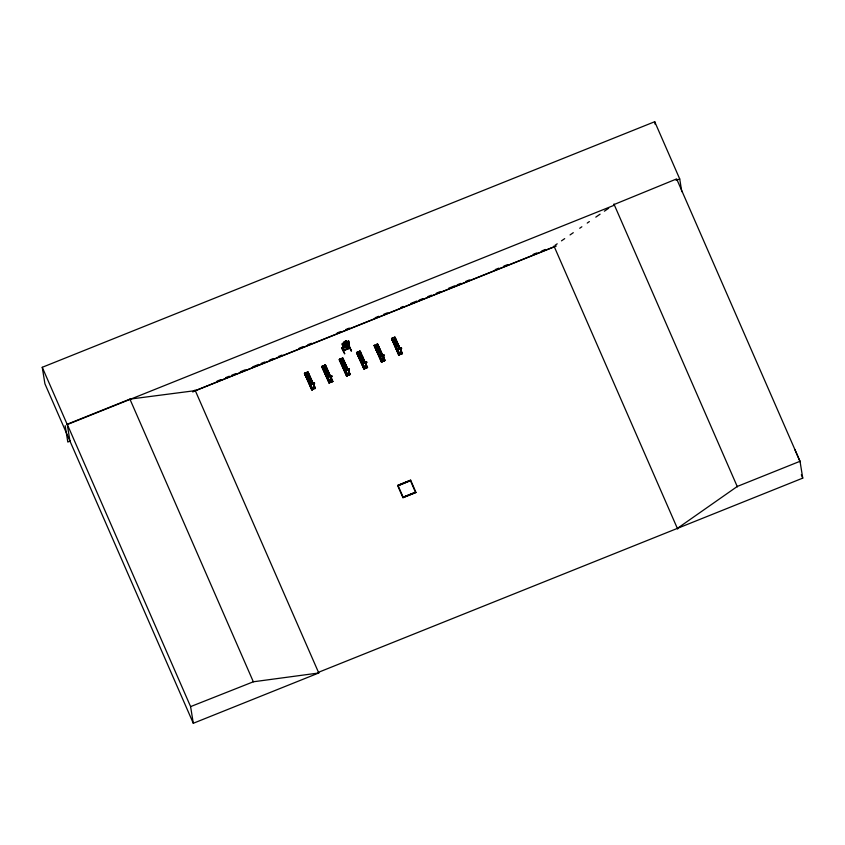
<?xml version="1.0" encoding="UTF-8"?>
<svg xmlns="http://www.w3.org/2000/svg" width="845" height="845" viewBox="0 0 845 845"><rect width="100%" height="100%" fill="white"/><g stroke="black" fill="none" stroke-linecap="round" stroke-linejoin="round"><path stroke-width="1.27" d="M349.154 348.193L349.608 347.728M313.326 387.749C312.28 387.623 314.255 388.647 313.115 388.172M330.722 380.683L330.163 380.609L330.68 380.905M330.258 380.683L330.49 380.546M330.68 380.482L331.008 381.528L330.606 381.063M330.575 381.57L330.849 380.937M331.008 381.127L330.511 381.338M348.108 373.469L347.591 373.712L348.436 374.451M348.51 374.398L348.087 373.923M365.389 367.607L365.462 366.455M365.822 367.226L365.758 367.279M382.426 359.716L382.859 359.452M382.542 359.611L383.144 360.657L382.553 359.79M400.107 353.453C399.981 350.971 400.224 354.72 400.678 353.368M308.414 379.299L309.809 378.919M343.218 365.346L343.683 364.681M362.125 358.702L361.692 357.688M379.574 351.467L378.919 352.185L378.021 351.509M395.576 343.978L395.439 344.602M395.492 344.221L395.597 344.94M396.981 344.496L396.696 345.056M343.492 350.865L342.246 344.052C346.471 345.499 341.993 352.038 344.042 350.643M313.474 388.119L313.157 387.623M347.823 374.06L348.066 373.427M400.541 353.189L400.414 352.893M383.186 360.202L383.06 360.593M348.974 342.7L348.119 342.151L343.176 344.232L342.584 345.341L343.239 344.232M349.027 343.228L348.404 344.411L343.471 346.524L348.425 344.348L349.059 343.302M309.809 379.806L309.946 379.194M327.364 372.286L326.476 371.61L325.874 372.698M400.097 353.252L399.96 352.883M313.675 388.394L313.189 388.182M344.781 344.411L343.82 345.52L344.063 347.031L345.172 346.851L345.267 347.781L347.39 346.883L347.147 346.006L348.172 345.288L347.918 343.767L344.781 344.411L344.528 342.901L346.513 342.056L346.756 343.577M346.862 344.221L347.813 343.123L347.57 341.612L346.471 341.792L346.365 340.852L344.253 341.75L344.411 342.637L343.471 343.355L343.714 344.866L346.862 344.221L347.105 345.732L345.13 346.577L344.876 345.066M309.661 379.954L309.798 378.845M362.019 358.808L361.29 359.104M396.823 344.844L395.735 345.003M349.334 344.876L342.933 347.527L343.788 347.517M342.331 343.82L342.964 343.197M304.358 373.596L308.055 372.032L315.417 388.404L311.678 389.957L304.549 373.448L312.175 389.756L304.517 373.458M312.154 389.556L305.172 373.141L312.587 389.534M312.365 382.743L307.781 371.969L304.549 373.405M332.824 381.433L329.55 382.574L322.874 367.533L329.36 382.817L321.934 366.339L325.462 365.061L332.824 381.433L329.106 382.986L321.713 366.624L325.188 364.998L332.761 381.454M322.589 366.202L321.956 366.424M324.322 365.536L324.829 365.315L332.381 381.623L325.452 365.072M347.622 375.539L340.715 360.382L347.622 375.539L347.126 375.74L339.996 359.22M356.548 352.661L363.952 369.011L356.527 352.661L360.276 351.097L367.353 367.533M314.414 386.746L315.386 388.425M359.812 351.298L367.417 367.501L363.899 369.022M329.085 382.986L329.55 382.574M381.803 361.84L374.155 345.394L381.803 361.84L381.306 362.04L374.166 345.489L377.683 344.116L385.035 360.488L381.539 361.829L384.781 360.488L382.965 357.181M381.887 356.252L376.775 344.39L381.771 354.911M377.166 344.337L381.993 354.826M394.657 337.324L402.442 353.516L398.713 355.069L391.573 338.507L394.805 337.081L400.118 348.869M348.552 372.36L349.186 374.884M391.974 338.444L392.481 338.232L399.389 354.794L393.009 339.405M357.688 353.569L364.544 368.758L365.04 368.547L357.234 352.376M367.216 367.638L366.17 365.304L367.649 367.459M383.07 360.097L382.838 360.667M555.059 245.293L557.204 243.814M561.492 240.846L564.703 238.628M570.069 234.921L573.28 232.692M579.712 228.256L581.856 226.766M587.222 223.069L589.366 221.58M595.799 217.133L600.087 214.176M604.376 211.208L608.664 208.25M677.363 528.4L737.336 486.424L800.025 461.286L676.644 178.918L614.03 204.543M343.366 350.59L349.819 348.151L348.605 341.095M349.672 348.024L343.419 350.865M344.675 353.654L341.845 347.781M307.422 372.296L306.936 372.508L312.154 382.827M307.76 372.106L312.502 382.627M321.765 366.614L329.17 382.954M339.584 359.463L346.545 375.993L339.12 359.643L342.869 358.079L350.2 374.472L346.725 375.782L349.904 374.018L342.595 358.09L339.352 359.442L346.957 375.824M341.813 358.523L347.211 370.099M360.002 351.034L357.034 352.45M374.398 345.499L381.739 361.871M377.039 344.39L382.236 356.104M377.662 344.137L384.971 360.519M400.055 348.9L395.069 337.155M347.337 375.603L339.986 359.178M356.77 352.502L364.364 368.842L356.748 352.376M364.575 368.758L357.762 353.548M365.029 368.568L357.667 352.196M382.151 361.639L375.603 346.387M382.436 361.586L375.518 346.418M384.158 360.794L383.091 358.417L384.412 360.752M398.924 354.921L391.562 338.422L399.21 354.868M399.558 354.668L392.207 338.243M402.442 353.516L398.946 354.847M309.65 379.88L309.08 380.039M378.497 350.717L378.032 351.573M378.328 350.886L379.109 350.781M395.735 343.915L396.316 343.757M347.908 341.148L348.7 341.116L342.964 343.25M342.933 344.021L342.246 344.052M348.098 341.824C348.246 339.32 349.724 350.115 348.964 348.003M348.457 344.982L351.52 350.897L348.351 344.897M341.549 347.929L344.697 353.791M345.235 347.717L347.39 346.883M343.936 350.2L349.619 347.95M392.323 340.165L395.576 338.824M340.609 362.209L343.852 360.868M361.259 353.886L357.995 355.143M378.666 346.915L375.402 348.172M311.889 388.13L314.108 387.359L311.942 388.256L310.918 385.14A2.355 0.813 -24.3 0 1 310.738 383.968A2.355 0.813 -24.3 0 1 313.801 382.711A2.355 0.813 -24.3 0 1 313.981 383.873L314.108 387.359M329.296 381.148L331.462 380.261M346.693 374.177L348.869 373.279M312.84 388.33C313.981 387.031 312.618 390.696 313.833 387.918M364.1 367.195L366.329 366.424L364.163 367.321L363.139 364.206A2.355 0.813 -24.3 0 1 362.949 363.033A2.355 0.813 -24.3 0 1 366.012 361.766A2.355 0.813 -24.3 0 1 366.202 362.938L366.329 366.424M401.174 351.869L398.196 353.189L401.375 351.414L401.924 353.527M330.247 381.349C331.388 380.049 330.015 383.714 331.24 380.937M381.507 360.213L383.672 359.326L383.609 355.956A2.355 0.813 -24.3 0 0 383.419 354.794A2.355 0.813 -24.3 0 0 380.356 356.051A2.355 0.813 -24.3 0 0 380.546 357.224L381.57 360.34L383.736 359.442L383.662 356.083A2.355 0.813 -24.3 0 0 383.482 354.921A2.355 0.813 -24.3 0 0 380.419 356.178A2.355 0.813 -24.3 0 0 380.599 357.35M347.654 374.367C348.784 373.067 347.422 376.733 348.647 373.955M398.914 353.231L401.143 352.471L398.977 353.358L397.953 350.242A2.355 0.813 -24.3 0 1 397.763 349.08A2.355 0.813 -24.3 0 1 400.826 347.813A2.355 0.813 -24.3 0 1 401.016 348.974L401.143 352.471M312.09 389.218L311.911 389.746L312.819 389.492L305.172 373.141M365.061 367.385C366.191 366.086 364.829 369.761 366.054 366.983M382.468 360.414C383.598 359.114 382.236 362.78 383.461 360.002M399.875 353.432C401.005 352.133 399.643 355.798 400.868 353.02M70.019 441.143L67.811 442.03L65.16 425.679M195.005 389.967L318.766 672.969L193.294 723.278L44.922 383.799L42.25 367.3L654.717 121.722L679.729 178.971L681.788 191.657M69.934 441.048L67.22 424.243L129.908 399.115L253.342 681.788L318.681 673L318.396 672.335L802.75 478.122L800.025 461.286M614.315 205.208L67.262 424.56L42.25 367.3M676.095 180.429L679.729 178.971M217.059 381.127L220.735 379.658M225.636 377.694L229.312 376.215M231.762 375.233L235.438 373.765M240.339 371.789L245.24 369.825M252.592 366.878L258.718 364.427M261.168 363.445L264.844 361.966M269.745 360.002L273.421 358.533M278.322 356.569L281.998 355.09M299.151 348.214L302.827 346.735M307.728 344.771L311.404 343.302M337.134 332.983L340.81 331.515M345.711 329.55L349.376 328.071M375.106 317.752L378.782 316.283M383.683 314.319L387.359 312.84M400.836 307.443L403.287 306.46M410.638 303.513L416.765 301.052M419.215 300.07L422.891 298.602M427.792 296.637L431.468 295.158M436.369 293.194L440.044 291.715M448.621 288.282L454.747 285.821M457.198 284.839L460.874 283.371M465.775 281.406L469.45 279.927M495.181 269.608L498.856 268.14M503.757 266.175L507.422 264.696M533.153 254.387L536.828 252.908M541.729 250.944L545.405 249.476M554.278 246.698L192.892 391.605L195.301 390.633L129.908 399.115M192.628 391.848L556.285 246.032M397.604 485.4L410.659 480.171L415.983 492.445L402.928 497.673L397.625 485.537L410.659 480.171M398.111 485.59L410.448 480.647L415.476 492.255L403.149 497.198L398.143 485.738L410.448 480.647M193.294 723.278L190.6 706.61L253.342 681.788M361.1 357.773L361.702 357.752M343.693 364.755L344.771 365.304M343.693 366.033L344.285 366.022M325.864 372.634L326.888 373.004M375.074 345.214L374.567 345.425L381.94 361.787L375.085 346.598M401.745 353.801L400.498 351.435M342.162 358.375L347.422 370.068M339.627 359.431L346.925 375.835M364.406 368.811L364.058 368.378L367.374 367.469M350.242 374.441L349.735 374.652L348.679 372.318M326.688 373.057L326.107 372.93M309.08 378.655L309.661 378.782M396.305 343.683L396.992 344.559M343.704 366.107L343.207 365.272M342.721 345.901L343.492 346.408L342.69 345.996M348.161 342.109L343.176 344.232M348.393 344.887L351.161 351.045M346.365 340.852L344.253 341.75M401.016 348.974L401.069 349.101A2.355 0.813 -24.3 0 0 400.879 347.939A2.355 0.813 -24.3 0 0 397.815 349.207A2.355 0.813 -24.3 0 0 398.006 350.369M399.928 349.006L395.101 338.518L399.706 349.101M394.182 337.408L399.484 349.133M399.294 349.27L394.552 338.76L399.231 349.302M392.492 339.616L399.421 354.773M391.552 338.57L398.787 355.037M377.398 344.052L384.824 360.519M376.775 344.39L382.014 356.136M366.202 362.938L366.265 363.065A2.355 0.813 -24.3 0 0 366.075 361.892A2.355 0.813 -24.3 0 0 363.012 363.16A2.355 0.813 -24.3 0 0 363.202 364.322L363.139 364.206M360.171 352.523L364.892 363.054M359.368 351.372L364.681 363.086M359.738 352.714L364.48 363.234M359.664 352.745L364.417 363.255M348.795 369.92L348.922 373.405L346.756 374.303L345.732 371.177A2.355 0.813 -24.3 0 1 345.542 370.015A2.355 0.813 -24.3 0 1 348.605 368.747A2.355 0.813 -24.3 0 1 348.795 369.92L348.858 370.036A2.355 0.813 -24.3 0 0 348.668 368.874A2.355 0.813 -24.3 0 0 345.605 370.142A2.355 0.813 -24.3 0 0 345.795 371.304M350.168 374.472L342.595 358.016L347.707 369.952M342.764 359.505L347.485 370.036M348.32 372.402L349.534 374.736M342.257 359.716L347.073 370.205M331.388 376.891L331.451 377.018A2.355 0.813 -24.3 0 0 331.261 375.856A2.355 0.813 -24.3 0 0 328.198 377.123A2.355 0.813 -24.3 0 0 328.388 378.285L328.325 378.159A2.355 0.813 -24.3 0 1 328.145 376.997A2.355 0.813 -24.3 0 1 331.208 375.729A2.355 0.813 -24.3 0 1 331.388 376.891L331.515 380.387L329.349 381.275L328.325 378.159M329.561 375.845L324.564 365.367L329.825 377.018M330.606 378.18L332.159 381.708L330.881 379.352M324.924 366.677L329.138 376.025M324.85 366.698L329.075 376.046M323.382 367.321L329.687 381.349M322.579 366.16L329.994 382.553M322.948 367.501L329.275 381.528M313.981 383.873L314.044 384A2.355 0.813 -24.3 0 0 313.854 382.838A2.355 0.813 -24.3 0 0 310.791 384.095A2.355 0.813 -24.3 0 0 310.981 385.267M307.781 371.969L315.354 388.436M314.076 386.133L315.132 388.468M312.46 384.031L307.147 372.307L312.396 384.053M307.443 373.68L312.259 384.169M305.974 374.303L311.752 387.168M304.527 373.31L311.963 389.798M613.945 204.057L737.41 486.91M553.982 246.032L677.658 529.065M67.22 424.243L190.6 706.61M794.828 449.455L800.099 461.771M801.313 474.763L802.75 478.122M654.717 121.722L655.128 124.257M398.227 344.728L394.964 345.985M396.073 339.933L392.809 341.19M415.983 492.445L402.928 497.673M415.476 492.255L403.149 497.198M383.767 358.85L381.021 359.981M380.82 351.71L377.557 352.967M378.169 345.806L374.905 347.063M363.413 358.692L360.15 359.938M362.009 355.555L358.745 356.801M363.614 366.962L363.382 367.152M360.762 352.777L357.498 354.034M348.668 341.053L349.26 344.897M344.327 341.75L344.485 342.626M348.953 372.803L346.207 373.934M342.373 343.735L342.964 347.591M344.602 362.526L341.338 363.783M343.355 359.759L340.091 361.016M331.546 379.785L328.811 380.915M327.86 370.987L324.596 372.244M327.195 369.508L323.931 370.765M325.948 366.741L322.684 367.997M310.453 377.968L307.189 379.215M309.788 376.49L306.524 377.747M311.404 387.897L311.161 388.087M308.541 373.722L305.277 374.979M344.01 345.14L345.573 345.499L344.38 347.01L346.07 345.489L347.929 345.499L346.45 345.13L347.717 343.598L345.975 345.151L344.116 345.077M402.199 353.548L401.111 351.235L402.231 353.548M346.006 341.264L344.771 342.077L346.006 341.264M346.862 346.566L345.637 347.379L346.862 346.566M309.027 374.747L305.795 376.173L309.027 374.747M326.434 367.765L323.202 369.191L326.434 367.765M379.394 348.489L376.162 349.914L379.394 348.489M396.801 341.507L393.569 342.933L396.823 341.591M345.246 363.92L342.014 365.346L345.246 363.92M362.653 356.939L359.421 358.364L362.653 356.939M380.06 349.957L376.828 351.393L380.07 350.052M397.467 342.986L394.235 344.411L397.477 343.07M311.182 379.542L307.95 380.968L311.203 379.627M328.589 372.56L325.357 373.986L328.599 372.645M345.996 365.579L342.764 367.005L345.996 365.579"/></g></svg>
